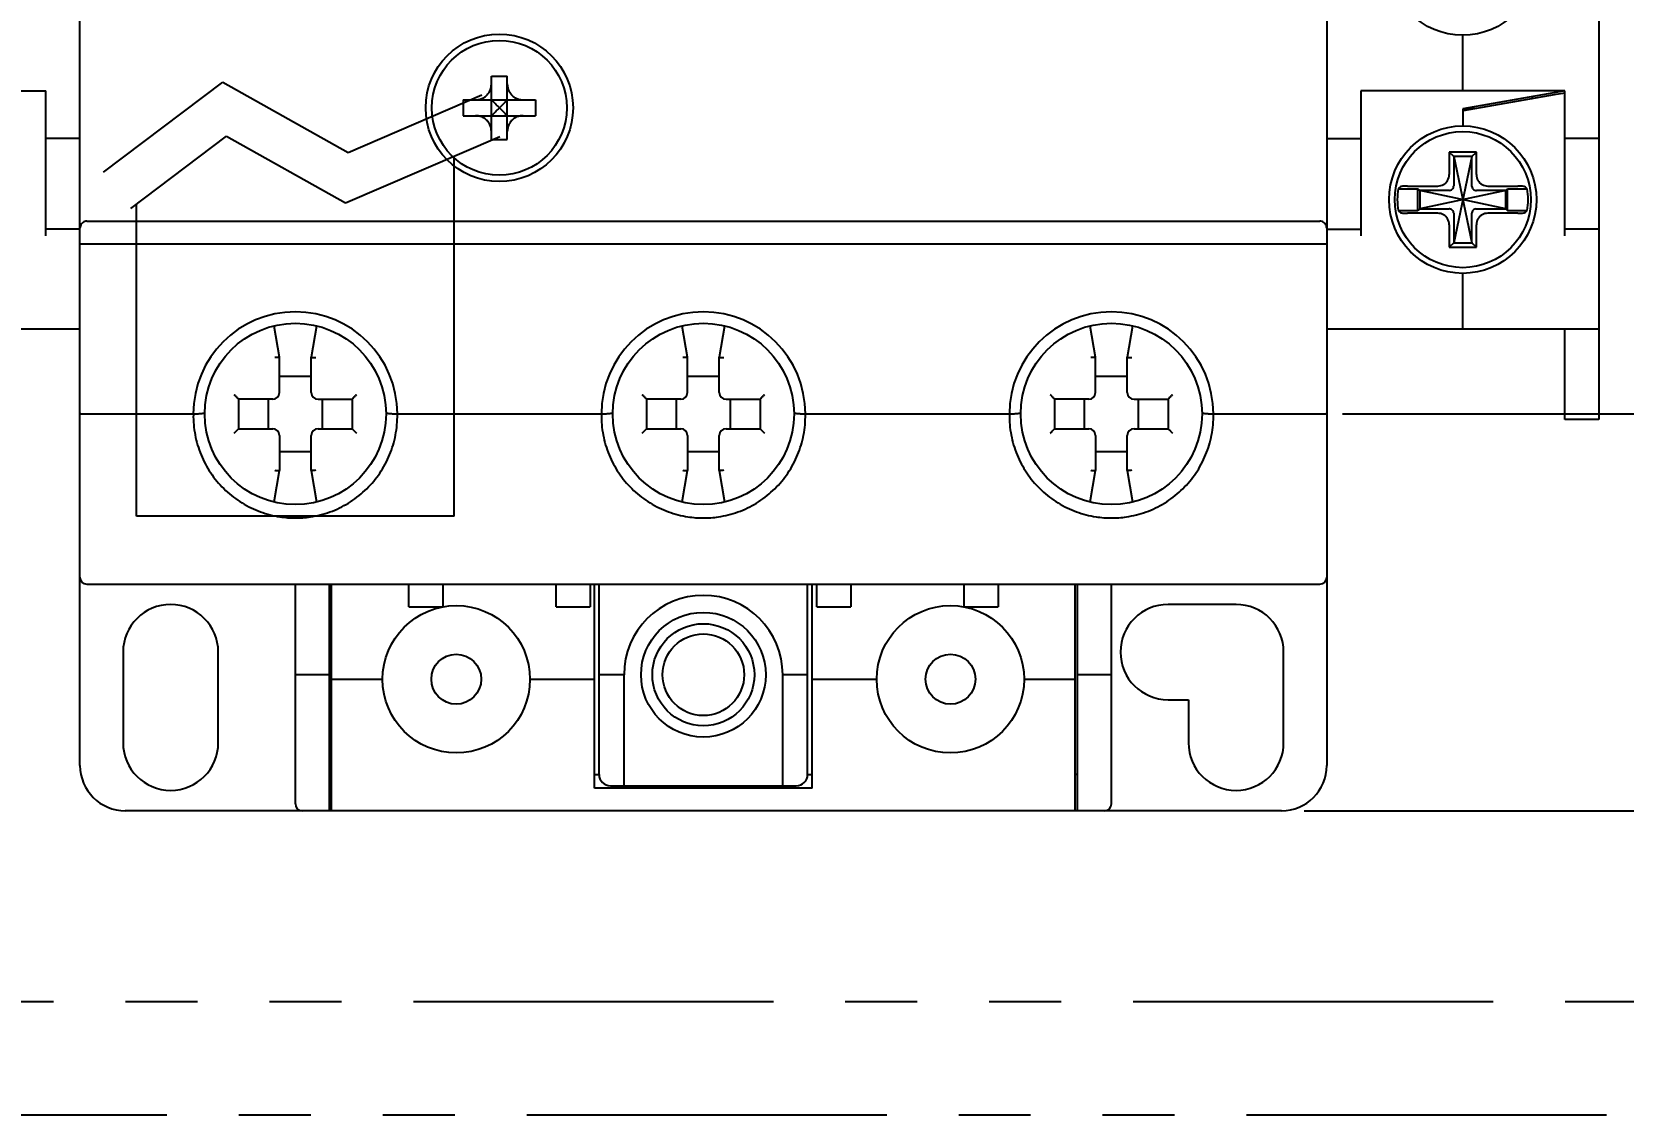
# Model space of a CAD drawing. Header units: millimetres. Extents: x 24815 to 36799, y -9299 to 5469.
# Drawn here: x 34349.8 to 34420, y 3207.8 to 3255.6 of the extents above; entities that cross this region are included whole.
import ezdxf

# ---------------------------------------------------------------- set-up
doc = ezdxf.new("R2010")
doc.units = ezdxf.units.MM
doc.linetypes.add('PHANTOM2', pattern=[31.75, 15.875, -3.175, 3.175, -3.175, 3.175, -3.175])
doc.styles.get("Standard").update_dxf_attribs({"font": 'ISOCP.SHX', "bigfont": 'WHGTXT.SHX'})
doc.dimstyles.new('AM_ISO', dxfattribs={"dimtxt": 3.5, "dimasz": 3.5, "dimexe": 1, "dimexo": 1, "dimgap": 1.5, "dimtad": 1, "dimdsep": 46, "dimtxsty": 'Standard', "dimcen": 0, "dimclrd": 256, "dimclre": 256, "dimclrt": 2, "dimadec": 0, "dimazin": 2, "dimtp": 0.1, "dimtm": 0.1, "dimtfac": 0.71, "dimtdec": 3, "dimtmove": 0, "dimatfit": 3, "dimfxl": 0, "dimlwd": -1, "dimlwe": -1, "dimarcsym": 0})

# ---------------------------------------------------------------- blocks, each defined once
blk = doc.blocks.new('*D840')
at = {"linetype": 'ByBlock'}
for p, q in [((34407.775, 3309.752), (34429.421, 3309.752)), ((34428.421, 3242.256), (34428.421, 3306.252)), ((34407.622, 3238.756), (34429.421, 3238.756))]:
    blk.add_line(p, q, dxfattribs=at)
for points in [[(34427.837, 3306.252), (34429.004, 3306.252), (34428.421, 3309.752)], [(34427.837, 3242.256), (34429.004, 3242.256), (34428.421, 3238.756)]]:
    blk.add_solid(points)
at = {"layer": 'Defpoints', "color": 0}
for p in [(34406.775, 3309.752), (34428.421, 3309.752), (34406.622, 3238.756)]:
    blk.add_point(p, dxfattribs=at)
at = {"color": 2, "insert": (34425.171, 3274.254), "char_height": 3.5, "attachment_point": 5, "rotation": 90}
blk.add_mtext('71', dxfattribs=at)
blk = doc.blocks.new('*D841')
at = {"linetype": 'ByBlock'}
for p, q in [((34405.922, 3327.256), (34438.442, 3327.256)), ((34437.442, 3224.756), (34437.442, 3323.756)), ((34405.922, 3221.256), (34438.442, 3221.256))]:
    blk.add_line(p, q, dxfattribs=at)
for points in [[(34436.859, 3323.756), (34438.025, 3323.756), (34437.442, 3327.256)], [(34436.859, 3224.756), (34438.025, 3224.756), (34437.442, 3221.256)]]:
    blk.add_solid(points)
at = {"layer": 'Defpoints', "color": 0}
for p in [(34404.922, 3327.256), (34437.442, 3327.256), (34404.922, 3221.256)]:
    blk.add_point(p, dxfattribs=at)
at = {"color": 2, "insert": (34434.192, 3274.256), "char_height": 3.5, "attachment_point": 5, "rotation": 90}
blk.add_mtext('106', dxfattribs=at)

msp = doc.modelspace()

# ---------------------------------------------------------------- linework, layer by layer
for p, q in [((34351.922, 3223.256, 0), (34351.922, 3325.256, 0)), ((34406.922, 3325.256, 0), (34406.922, 3223.256, 0)), ((34418.922, 3310.006, 0), (34418.922, 3238.506, 0)), ((34412.922, 3253.006, 0), (34412.922, 3255.456, 0)), ((34370.072, 3253.656, 0), (34370.772, 3253.656, 0)), ((34370.072, 3250.856, 0), (34370.072, 3253.656, 0)), ((34370.772, 3250.856, 0), (34370.772, 3253.656, 0)), ((34341.422, 3253.006, 0), (34350.422, 3253.006, 0)), ((34350.422, 3246.606, 0), (34350.422, 3253.006, 0)), ((34368.822, 3252.606, 0), (34372.022, 3252.606, 0)), ((34368.822, 3252.606, 0), (34368.822, 3251.906, 0)), ((34372.022, 3252.606, 0), (34372.022, 3251.906, 0)), ((34408.422, 3253.006, 0), (34408.422, 3246.606, 0)), ((34417.422, 3253.006, 0), (34408.422, 3253.006, 0)), ((34416.937, 3252.92, 0), (34412.922, 3252.212, 0)), ((34416.954, 3252.823, 0), (34412.939, 3252.115, 0)), ((34417.405, 3253.003, 0), (34416.937, 3252.92, 0)), ((34417.422, 3252.906, 0), (34416.954, 3252.823, 0)), ((34417.422, 3246.606, 0), (34417.422, 3253.006, 0)), ((34368.822, 3251.906, 0), (34372.022, 3251.906, 0)), ((34412.922, 3252.212, 0), (34412.922, 3251.456, 0)), ((34413.452, 3252.206, 0), (34412.922, 3252.206, 0)), ((34412.939, 3252.115, 0), (34412.922, 3252.112, 0)), ((34351.922, 3250.906, 0), (34350.422, 3250.906, 0)), ((34370.072, 3250.856, 0), (34370.772, 3250.856, 0)), ((34406.922, 3250.906, 0), (34408.422, 3250.906, 0)), ((34418.922, 3250.906, 0), (34417.422, 3250.906, 0)), ((34412.322, 3250.306, 0), (34412.322, 3249.311, 0)), ((34412.522, 3250.106, 0), (34412.322, 3250.306, 0)), ((34413.522, 3250.306, 0), (34412.322, 3250.306, 0)), ((34412.522, 3250.106, 0), (34412.522, 3248.808, 0)), ((34413.322, 3250.106, 0), (34412.522, 3246.306, 0)), ((34412.522, 3250.106, 0), (34413.322, 3246.306, 0)), ((34413.322, 3250.106, 0), (34412.522, 3250.106, 0)), ((34413.322, 3250.106, 0), (34413.522, 3250.306, 0)), ((34413.322, 3248.808, 0), (34413.322, 3250.106, 0)), ((34413.522, 3249.311, 0), (34413.522, 3250.306, 0)), ((34410.076, 3248.686, 0), (34410.942, 3248.686, 0)), ((34410.489, 3248.806, 0), (34411.817, 3248.806, 0)), ((34410.942, 3247.726, 0), (34410.942, 3248.686, 0)), ((34411.022, 3248.606, 0), (34410.942, 3248.686, 0)), ((34414.822, 3248.606, 0), (34411.022, 3247.806, 0)), ((34414.822, 3247.806, 0), (34411.022, 3248.606, 0)), ((34412.32, 3248.606, 0), (34411.022, 3248.606, 0)), ((34411.022, 3248.606, 0), (34411.022, 3247.806, 0)), ((34414.822, 3248.606, 0), (34413.524, 3248.606, 0)), ((34414.027, 3248.806, 0), (34415.356, 3248.806, 0)), ((34414.822, 3248.606, 0), (34414.902, 3248.686, 0)), ((34414.822, 3247.806, 0), (34414.822, 3248.606, 0)), ((34414.902, 3248.686, 0), (34415.768, 3248.686, 0)), ((34414.902, 3247.726, 0), (34414.902, 3248.686, 0)), ((34410.076, 3247.726, 0), (34410.942, 3247.726, 0)), ((34411.817, 3247.606, 0), (34410.489, 3247.606, 0)), ((34411.022, 3247.806, 0), (34410.942, 3247.726, 0)), ((34411.022, 3247.806, 0), (34412.32, 3247.806, 0)), ((34412.522, 3247.604, 0), (34412.522, 3246.306, 0)), ((34413.322, 3246.306, 0), (34413.322, 3247.604, 0)), ((34413.524, 3247.806, 0), (34414.822, 3247.806, 0)), ((34415.356, 3247.606, 0), (34414.027, 3247.606, 0)), ((34414.822, 3247.806, 0), (34414.902, 3247.726, 0)), ((34414.902, 3247.726, 0), (34415.768, 3247.726, 0)), ((34351.922, 3246.906, 0), (34350.422, 3246.906, 0)), ((34352.222, 3247.256, 0), (34406.622, 3247.256, 0)), ((34406.922, 3246.906, 0), (34408.422, 3246.906, 0)), ((34412.322, 3247.101, 0), (34412.322, 3246.106, 0)), ((34413.522, 3246.106, 0), (34413.522, 3247.101, 0)), ((34418.922, 3246.906, 0), (34417.422, 3246.906, 0)), ((34351.922, 3246.256, 0), (34406.922, 3246.256, 0)), ((34412.522, 3246.306, 0), (34412.322, 3246.106, 0)), ((34412.522, 3246.306, 0), (34413.322, 3246.306, 0)), ((34413.322, 3246.306, 0), (34413.522, 3246.106, 0)), ((34412.322, 3246.106, 0), (34413.522, 3246.106, 0)), ((34412.922, 3242.506, 0), (34412.922, 3244.956, 0)), ((34339.922, 3242.506, 0), (34351.922, 3242.506, 0)), ((34360.722, 3241.256, 0), (34360.491, 3242.632, 0)), ((34362.354, 3242.632, 0), (34362.122, 3241.256, 0)), ((34378.722, 3241.256, 0), (34378.491, 3242.632, 0)), ((34380.354, 3242.632, 0), (34380.122, 3241.256, 0)), ((34396.722, 3241.256, 0), (34396.491, 3242.632, 0)), ((34398.354, 3242.632, 0), (34398.122, 3241.256, 0)), ((34406.922, 3242.506, 0), (34418.922, 3242.506, 0)), ((34417.422, 3238.506, 0), (34417.422, 3242.506, 0)), ((34360.722, 3239.706, 0), (34360.722, 3241.256, 0)), ((34362.122, 3239.706, 0), (34362.122, 3241.256, 0)), ((34378.722, 3239.706, 0), (34378.722, 3241.256, 0)), ((34380.122, 3239.706, 0), (34380.122, 3241.256, 0)), ((34396.722, 3239.706, 0), (34396.722, 3241.256, 0)), ((34398.122, 3239.706, 0), (34398.122, 3241.256, 0)), ((34362.122, 3240.406, 0), (34360.722, 3240.406, 0)), ((34380.122, 3240.406, 0), (34378.722, 3240.406, 0)), ((34398.122, 3240.406, 0), (34396.722, 3240.406, 0)), ((34360.422, 3239.406, 0), (34358.922, 3239.406, 0)), ((34358.922, 3238.106, 0), (34358.922, 3239.406, 0)), ((34360.222, 3239.406, 0), (34360.222, 3238.106, 0)), ((34362.422, 3239.406, 0), (34363.922, 3239.406, 0)), ((34362.622, 3238.106, 0), (34362.622, 3239.406, 0)), ((34363.922, 3239.406, 0), (34363.922, 3238.106, 0)), ((34378.422, 3239.406, 0), (34376.922, 3239.406, 0)), ((34376.922, 3238.106, 0), (34376.922, 3239.406, 0)), ((34378.222, 3239.406, 0), (34378.222, 3238.106, 0)), ((34380.422, 3239.406, 0), (34381.922, 3239.406, 0)), ((34380.622, 3238.106, 0), (34380.622, 3239.406, 0)), ((34381.922, 3239.406, 0), (34381.922, 3238.106, 0)), ((34394.922, 3238.106, 0), (34394.922, 3239.406, 0)), ((34396.422, 3239.406, 0), (34394.922, 3239.406, 0)), ((34396.222, 3239.406, 0), (34396.222, 3238.106, 0)), ((34398.422, 3239.406, 0), (34399.922, 3239.406, 0)), ((34398.622, 3238.106, 0), (34398.622, 3239.406, 0)), ((34399.922, 3239.406, 0), (34399.922, 3238.106, 0)), ((34352.222, 3238.756, 0), (34356.922, 3238.756, 0)), ((34365.922, 3238.756, 0), (34374.922, 3238.756, 0)), ((34383.922, 3238.756, 0), (34392.922, 3238.756, 0)), ((34401.922, 3238.756, 0), (34406.622, 3238.756, 0)), ((34418.922, 3238.506, 0), (34417.422, 3238.506, 0)), ((34358.922, 3238.106, 0), (34360.422, 3238.106, 0)), ((34360.722, 3237.806, 0), (34360.722, 3236.256, 0)), ((34362.122, 3236.256, 0), (34362.122, 3237.806, 0)), ((34362.422, 3238.106, 0), (34363.922, 3238.106, 0)), ((34376.922, 3238.106, 0), (34378.422, 3238.106, 0)), ((34378.722, 3237.806, 0), (34378.722, 3236.256, 0)), ((34380.122, 3236.256, 0), (34380.122, 3237.806, 0)), ((34380.422, 3238.106, 0), (34381.922, 3238.106, 0)), ((34394.922, 3238.106, 0), (34396.422, 3238.106, 0)), ((34396.722, 3237.806, 0), (34396.722, 3236.256, 0)), ((34398.122, 3236.256, 0), (34398.122, 3237.806, 0)), ((34398.422, 3238.106, 0), (34399.922, 3238.106, 0)), ((34360.722, 3237.106, 0), (34362.122, 3237.106, 0)), ((34378.722, 3237.106, 0), (34380.122, 3237.106, 0)), ((34396.722, 3237.106, 0), (34398.122, 3237.106, 0)), ((34360.491, 3234.88, 0), (34360.722, 3236.256, 0)), ((34362.122, 3236.256, 0), (34362.354, 3234.88, 0)), ((34378.491, 3234.88, 0), (34378.722, 3236.256, 0)), ((34380.122, 3236.256, 0), (34380.354, 3234.88, 0)), ((34396.491, 3234.88, 0), (34396.722, 3236.256, 0)), ((34398.122, 3236.256, 0), (34398.354, 3234.88, 0)), ((34352.222, 3231.256, 0), (34406.622, 3231.256, 0)), ((34361.422, 3221.556, 0), (34361.422, 3231.256, 0)), ((34362.922, 3221.256, 0), (34362.922, 3231.256, 0)), ((34363.022, 3221.256, 0), (34363.022, 3231.256, 0)), ((34366.422, 3230.256, 0), (34366.422, 3231.256, 0)), ((34367.922, 3231.256, 0), (34367.922, 3230.256, 0)), ((34372.922, 3230.256, 0), (34372.922, 3231.256, 0)), ((34374.422, 3231.256, 0), (34374.422, 3230.256, 0)), ((34374.622, 3222.256, 0), (34374.622, 3231.256, 0)), ((34374.822, 3222.856, 0), (34374.822, 3231.256, 0)), ((34384.022, 3222.856, 0), (34384.022, 3231.256, 0)), ((34384.222, 3222.256, 0), (34384.222, 3231.256, 0)), ((34384.422, 3230.256, 0), (34384.422, 3231.256, 0)), ((34385.922, 3231.256, 0), (34385.922, 3230.256, 0)), ((34390.922, 3230.256, 0), (34390.922, 3231.256, 0)), ((34392.422, 3231.256, 0), (34392.422, 3230.256, 0)), ((34395.822, 3221.256, 0), (34395.822, 3231.256, 0)), ((34395.922, 3221.256, 0), (34395.922, 3231.256, 0)), ((34397.422, 3221.556, 0), (34397.422, 3231.256, 0)), ((34366.422, 3230.256, 0), (34367.922, 3230.256, 0)), ((34372.922, 3230.256, 0), (34374.422, 3230.256, 0)), ((34384.422, 3230.256, 0), (34385.922, 3230.256, 0)), ((34390.922, 3230.256, 0), (34392.422, 3230.256, 0)), ((34402.922, 3230.356, 0), (34399.922, 3230.356, 0)), ((34353.822, 3228.256, 0), (34353.822, 3224.256, 0)), ((34358.022, 3224.256, 0), (34358.022, 3228.256, 0)), ((34405.022, 3224.256, 0), (34405.022, 3228.256, 0)), ((34362.922, 3227.256, 0), (34361.422, 3227.256, 0)), ((34375.922, 3227.256, 0), (34374.822, 3227.256, 0)), ((34375.922, 3222.356, 0), (34375.922, 3227.256, 0)), ((34384.022, 3227.256, 0), (34382.922, 3227.256, 0)), ((34382.922, 3222.356, 0), (34382.922, 3227.256, 0)), ((34397.422, 3227.256, 0), (34395.922, 3227.256, 0)), ((34363.022, 3227.056, 0), (34365.272, 3227.056, 0)), ((34371.772, 3227.056, 0), (34374.622, 3227.056, 0)), ((34384.222, 3227.056, 0), (34387.072, 3227.056, 0)), ((34393.572, 3227.056, 0), (34395.822, 3227.056, 0)), ((34399.922, 3226.156, 0), (34400.822, 3226.156, 0)), ((34400.822, 3226.156, 0), (34400.822, 3224.256, 0)), ((34363.022, 3222.856, 0), (34362.922, 3222.856, 0)), ((34374.622, 3222.856, 0), (34374.822, 3222.856, 0)), ((34375.322, 3222.356, 0), (34383.522, 3222.356, 0)), ((34384.022, 3222.856, 0), (34384.222, 3222.856, 0)), ((34395.922, 3222.856, 0), (34395.822, 3222.856, 0)), ((34384.222, 3222.256, 0), (34374.622, 3222.256, 0)), ((34404.922, 3221.256, 0), (34353.922, 3221.256, 0)), ((34404.922, 3221.256, 0), (34397.122, 3221.256, 0))]:
    msp.add_line(p, q)
at = {"color": 6, "linetype": 'PHANTOM2'}
for p, q in [((34368.422, 3234.252, 0), (34368.422, 3250.12, 0)), ((34354.422, 3234.252, 0), (34354.422, 3248.017, 0)), ((34368.422, 3234.252, 0), (34354.422, 3234.252, 0))]:
    msp.add_line(p, q, dxfattribs=at)
at = {"color": 6, "linetype": 'PHANTOM2', "elevation": 0}
for points in [[(34281.699, 3490.592), (34736.76, 3490.592), (34736.76, 3207.835), (34281.699, 3207.835)], [(34286.699, 3485.592), (34731.76, 3485.592), (34731.76, 3212.835), (34286.699, 3212.835)]]:
    msp.add_lwpolyline(points, close=True, dxfattribs=at)
for points in [[(34352.952, 3249.413), (34358.217, 3253.392), (34363.747, 3250.286), (34369.651, 3252.827)], [(34354.158, 3247.818), (34358.379, 3251.007), (34363.63, 3248.058), (34370.442, 3250.99)]]:
    msp.add_lwpolyline(points, dxfattribs=at)
for centre, radius in [((34412.922, 3258.706, 0), 3.25), ((34370.422, 3252.256, 0), 3.25), ((34370.422, 3252.256, 0), 2.975), ((34412.922, 3248.206, 0), 3.25), ((34412.922, 3248.206, 0), 3), ((34361.422, 3238.756, 0), 4), ((34379.422, 3238.756, 0), 4), ((34397.422, 3238.756, 0), 4), ((34368.522, 3227.056, 0), 3.25), ((34390.322, 3227.056, 0), 3.25), ((34379.422, 3227.256, 0), 2.75), ((34379.422, 3227.256, 0), 2.25), ((34379.422, 3227.256, 0), 1.8), ((34368.522, 3227.056, 0), 1.1), ((34390.322, 3227.056, 0), 1.1)]:
    msp.add_circle(centre, radius)
for centre, radius, start, end in [((34416.422, 3252.942, 0), 0.5, 202.87563, 215.3737), ((34412.922, 3248.206, 0), 2.886, 170.42695, 189.57306), ((34412.922, 3248.206, 0), 2.886, 350.42695, 9.57302), ((34361.422, 3238.756, 0), 4.5, 0, 180), ((34379.422, 3238.756, 0), 4.5, 0, 180), ((34397.422, 3238.756, 0), 4.5, 0, 180), ((34360.422, 3239.706, 0), 0.3, 270, 0), ((34362.422, 3239.706, 0), 0.3, 180, 270), ((34378.422, 3239.706, 0), 0.3, 270, 0), ((34380.422, 3239.706, 0), 0.3, 180, 270), ((34396.422, 3239.706, 0), 0.3, 270, 0), ((34398.422, 3239.706, 0), 0.3, 180, 270), ((34360.422, 3237.806, 0), 0.3, 0, 90), ((34362.422, 3237.806, 0), 0.3, 90, 180), ((34378.422, 3237.806, 0), 0.3, 0, 90), ((34380.422, 3237.806, 0), 0.3, 90, 180), ((34396.422, 3237.806, 0), 0.3, 0, 90), ((34398.422, 3237.806, 0), 0.3, 90, 180), ((34352.222, 3231.556, 0), 0.3, 180, 270), ((34406.622, 3231.556, 0), 0.3, 270, 0), ((34379.422, 3227.256, 0), 3.5, 0, 180), ((34355.922, 3228.256, 0), 2.1, 0, 180), ((34399.922, 3228.256, 0), 2.1, 90, 270), ((34402.922, 3228.256, 0), 2.1, 0, 90), ((34355.922, 3224.256, 0), 2.1, 180, 0), ((34402.922, 3224.256, 0), 2.1, 180, 0), ((34353.922, 3223.256, 0), 2, 180, 270), ((34404.922, 3223.256, 0), 2, 270, 0), ((34375.322, 3222.856, 0), 0.5, 180, 270), ((34383.522, 3222.856, 0), 0.5, 270, 0), ((34361.722, 3221.556, 0), 0.3, 180, 270), ((34397.122, 3221.556, 0), 0.3, 270, 0)]:
    msp.add_arc(centre, radius, start, end)
for points, start_tangent, end_tangent in [([(34369.372, 3252.606, 0), (34369.532, 3252.623, 0), (34369.681, 3252.675, 0), (34369.812, 3252.757, 0), (34369.921, 3252.866, 0), (34370.003, 3252.997, 0), (34370.054, 3253.146, 0), (34370.072, 3253.306, 0)], (1, 0), (0, 1)), ([(34370.772, 3253.306, 0), (34370.79, 3253.146, 0), (34370.841, 3252.997, 0), (34370.923, 3252.866, 0), (34371.033, 3252.757, 0), (34371.163, 3252.675, 0), (34371.312, 3252.623, 0), (34371.472, 3252.606, 0)], (0, -1), (1, 0)), ([(34370.072, 3252.606, 0), (34370.187, 3252.491, 0), (34370.303, 3252.374, 0), (34370.422, 3252.256, 0)], (0.706299, -0.707914), (0.706287, -0.707925)), ([(34370.422, 3252.256, 0), (34370.541, 3252.374, 0), (34370.658, 3252.491, 0), (34370.772, 3252.606, 0)], (0.706287, 0.707925), (0.706299, 0.707913)), ([(34370.072, 3251.206, 0), (34370.054, 3251.366, 0), (34370.003, 3251.514, 0), (34369.921, 3251.645, 0), (34369.812, 3251.755, 0), (34369.681, 3251.836, 0), (34369.532, 3251.888, 0), (34369.372, 3251.906, 0)], (0, 1), (-1, 0)), ([(34370.422, 3252.256, 0), (34370.303, 3252.137, 0), (34370.187, 3252.02, 0), (34370.072, 3251.906, 0)], (-0.706287, -0.707925), (-0.706299, -0.707914)), ([(34370.772, 3251.906, 0), (34370.658, 3252.02, 0), (34370.541, 3252.137, 0), (34370.422, 3252.256, 0)], (-0.7063, 0.707913), (-0.706287, 0.707925)), ([(34371.472, 3251.906, 0), (34371.312, 3251.888, 0), (34371.163, 3251.836, 0), (34371.033, 3251.755, 0), (34370.923, 3251.645, 0), (34370.841, 3251.514, 0), (34370.79, 3251.366, 0), (34370.772, 3251.206, 0)], (-1, 0), (0, -1)), ([(34411.817, 3248.806, 0), (34412.072, 3248.872, 0), (34412.255, 3249.055, 0), (34412.322, 3249.311, 0)], (1, 0), (0, 1)), ([(34413.522, 3249.311, 0), (34413.589, 3249.056, 0), (34413.772, 3248.872, 0), (34414.027, 3248.806, 0)], (0, -1), (1, 0)), ([(34410.176, 3248.778, 0), (34410.142, 3248.747, 0), (34410.109, 3248.717, 0), (34410.076, 3248.686, 0)], (-0.740614, -0.671931), (-0.726063, -0.687628)), ([(34410.489, 3248.806, 0), (34410.341, 3248.802, 0), (34410.228, 3248.792, 0), (34410.176, 3248.778, 0)], (-1, 0), (-0.740614, -0.671931)), ([(34412.344, 3248.607, 0), (34412.336, 3248.606, 0), (34412.328, 3248.606, 0), (34412.32, 3248.606, 0)], (-0.99042, -0.138088), (-1, 0)), ([(34412.344, 3248.607, 0), (34412.426, 3248.638, 0), (34412.49, 3248.702, 0), (34412.521, 3248.783, 0)], (0.99042, 0.138088), (0.138088, 0.99042)), ([(34412.521, 3248.783, 0), (34412.521, 3248.791, 0), (34412.522, 3248.799, 0), (34412.522, 3248.808, 0)], (0.138088, 0.99042), (0, 1)), ([(34413.324, 3248.783, 0), (34413.323, 3248.791, 0), (34413.322, 3248.799, 0), (34413.322, 3248.808, 0)], (-0.138088, 0.99042), (0, 1)), ([(34413.324, 3248.783, 0), (34413.355, 3248.702, 0), (34413.418, 3248.638, 0), (34413.5, 3248.607, 0)], (0.138088, -0.99042), (0.99042, -0.138088)), ([(34413.5, 3248.607, 0), (34413.508, 3248.606, 0), (34413.516, 3248.606, 0), (34413.524, 3248.606, 0)], (0.99042, -0.138088), (1, 0)), ([(34415.668, 3248.778, 0), (34415.617, 3248.792, 0), (34415.503, 3248.802, 0), (34415.356, 3248.806, 0)], (-0.740614, 0.671931), (-1, 0)), ([(34415.768, 3248.686, 0), (34415.735, 3248.717, 0), (34415.702, 3248.747, 0), (34415.668, 3248.778, 0)], (-0.726063, 0.687628), (-0.740614, 0.671931)), ([(34410.076, 3247.726, 0), (34410.109, 3247.695, 0), (34410.142, 3247.664, 0), (34410.176, 3247.633, 0)], (0.726063, -0.687628), (0.740614, -0.671931)), ([(34410.176, 3247.633, 0), (34410.228, 3247.619, 0), (34410.341, 3247.609, 0), (34410.489, 3247.606, 0)], (0.740614, -0.671931), (1, 0)), ([(34412.322, 3247.101, 0), (34412.256, 3247.355, 0), (34412.072, 3247.539, 0), (34411.817, 3247.606, 0)], (0, 1), (-1, 0)), ([(34412.344, 3247.804, 0), (34412.336, 3247.805, 0), (34412.328, 3247.805, 0), (34412.32, 3247.806, 0)], (-0.99042, 0.138088), (-1, 0)), ([(34412.521, 3247.628, 0), (34412.49, 3247.71, 0), (34412.426, 3247.773, 0), (34412.344, 3247.804, 0)], (-0.138088, 0.99042), (-0.99042, 0.138088)), ([(34412.521, 3247.628, 0), (34412.521, 3247.62, 0), (34412.522, 3247.612, 0), (34412.522, 3247.604, 0)], (0.138088, -0.99042), (0, -1)), ([(34413.324, 3247.628, 0), (34413.323, 3247.62, 0), (34413.322, 3247.612, 0), (34413.322, 3247.604, 0)], (-0.138088, -0.99042), (0, -1)), ([(34413.5, 3247.804, 0), (34413.418, 3247.773, 0), (34413.355, 3247.71, 0), (34413.324, 3247.628, 0)], (-0.99042, -0.138088), (-0.138088, -0.99042)), ([(34413.5, 3247.804, 0), (34413.508, 3247.805, 0), (34413.516, 3247.805, 0), (34413.524, 3247.806, 0)], (0.99042, 0.138088), (1, 0)), ([(34414.027, 3247.606, 0), (34413.772, 3247.539, 0), (34413.589, 3247.356, 0), (34413.522, 3247.101, 0)], (-1, 0), (0, -1)), ([(34415.356, 3247.606, 0), (34415.503, 3247.609, 0), (34415.617, 3247.619, 0), (34415.668, 3247.633, 0)], (1, 0), (0.740614, 0.671931)), ([(34415.668, 3247.633, 0), (34415.702, 3247.664, 0), (34415.735, 3247.695, 0), (34415.768, 3247.726, 0)], (0.740614, 0.671931), (0.726063, 0.687628)), ([(34352.222, 3247.256, 0), (34352.13, 3247.241, 0), (34352.047, 3247.199, 0), (34351.982, 3247.136, 0), (34351.938, 3247.053, 0), (34351.922, 3246.956, 0)], (-1, 0), (0, -1)), ([(34406.922, 3246.956, 0), (34406.906, 3247.053, 0), (34406.862, 3247.136, 0), (34406.797, 3247.199, 0), (34406.714, 3247.241, 0), (34406.622, 3247.256, 0)], (0, 1), (-1, 0)), ([(34360.722, 3241.256, 0), (34360.707, 3241.254, 0), (34360.663, 3241.251, 0), (34360.599, 3241.245, 0), (34360.522, 3241.239, 0)], (-0.996529, -0.083245), (-0.996529, -0.083245)), ([(34362.122, 3241.256, 0), (34362.137, 3241.254, 0), (34362.181, 3241.251, 0), (34362.246, 3241.245, 0), (34362.322, 3241.239, 0)], (0.996529, -0.083245), (0.996529, -0.083245)), ([(34378.722, 3241.256, 0), (34378.707, 3241.254, 0), (34378.663, 3241.251, 0), (34378.599, 3241.245, 0), (34378.522, 3241.239, 0)], (-0.996529, -0.083245), (-0.996529, -0.083245)), ([(34380.122, 3241.256, 0), (34380.137, 3241.254, 0), (34380.181, 3241.251, 0), (34380.246, 3241.245, 0), (34380.322, 3241.239, 0)], (0.996529, -0.083245), (0.996529, -0.083245)), ([(34396.722, 3241.256, 0), (34396.707, 3241.254, 0), (34396.663, 3241.251, 0), (34396.599, 3241.245, 0), (34396.522, 3241.239, 0)], (-0.996529, -0.083245), (-0.996529, -0.083245)), ([(34398.122, 3241.256, 0), (34398.137, 3241.254, 0), (34398.181, 3241.251, 0), (34398.246, 3241.245, 0), (34398.322, 3241.239, 0)], (0.996529, -0.083245), (0.996529, -0.083245)), ([(34358.922, 3239.406, 0), (34358.912, 3239.416, 0), (34358.886, 3239.442, 0), (34358.85, 3239.478, 0), (34358.809, 3239.519, 0), (34358.766, 3239.562, 0), (34358.722, 3239.606, 0)], (-0.707107, 0.707107), (-0.707107, 0.707107)), ([(34364.122, 3239.606, 0), (34364.079, 3239.562, 0), (34364.035, 3239.519, 0), (34363.994, 3239.478, 0), (34363.959, 3239.442, 0), (34363.933, 3239.416, 0), (34363.922, 3239.406, 0)], (-0.707107, -0.707107), (-0.707107, -0.707107)), ([(34376.922, 3239.406, 0), (34376.912, 3239.416, 0), (34376.886, 3239.442, 0), (34376.85, 3239.478, 0), (34376.809, 3239.519, 0), (34376.766, 3239.562, 0), (34376.722, 3239.606, 0)], (-0.707107, 0.707107), (-0.707107, 0.707107)), ([(34382.122, 3239.606, 0), (34382.079, 3239.562, 0), (34382.035, 3239.519, 0), (34381.994, 3239.478, 0), (34381.959, 3239.442, 0), (34381.933, 3239.416, 0), (34381.922, 3239.406, 0)], (-0.707107, -0.707107), (-0.707107, -0.707107)), ([(34394.922, 3239.406, 0), (34394.912, 3239.416, 0), (34394.886, 3239.442, 0), (34394.85, 3239.478, 0), (34394.809, 3239.519, 0), (34394.766, 3239.562, 0), (34394.722, 3239.606, 0)], (-0.707107, 0.707107), (-0.707107, 0.707107)), ([(34400.122, 3239.606, 0), (34400.079, 3239.562, 0), (34400.035, 3239.519, 0), (34399.994, 3239.478, 0), (34399.959, 3239.442, 0), (34399.933, 3239.416, 0), (34399.922, 3239.406, 0)], (-0.707107, -0.707107), (-0.707107, -0.707107)), ([(34351.922, 3238.782, 0), (34351.945, 3238.772, 0), (34352.01, 3238.763, 0), (34352.107, 3238.758, 0), (34352.222, 3238.756, 0)], (0, -1), (1, 0)), ([(34356.922, 3238.756, 0), (34357.091, 3238.765, 0), (34357.257, 3238.779, 0), (34357.422, 3238.794, 0)], (0.996993, 0.077486), (0.995437, 0.09542)), ([(34356.923, 3238.756, 0), (34356.922, 3238.625, 0), (34357.024, 3237.717, 0), (34357.306, 3236.851, 0), (34357.752, 3236.065, 0), (34358.347, 3235.384, 0), (34359.069, 3234.833, 0), (34359.884, 3234.44, 0), (34360.744, 3234.22, 0), (34361.422, 3234.168, 0)], (-0.019325, -0.999813), (1, 0.000013)), ([(34361.422, 3234.168, 0), (34362.087, 3234.218, 0), (34362.949, 3234.436, 0), (34363.765, 3234.827, 0), (34364.49, 3235.377, 0), (34365.087, 3236.057, 0), (34365.535, 3236.843, 0), (34365.819, 3237.71, 0), (34365.922, 3238.619, 0), (34365.921, 3238.756, 0)], (1, 0.000064), (-0.019331, 0.999813)), ([(34365.422, 3238.794, 0), (34365.587, 3238.779, 0), (34365.754, 3238.765, 0), (34365.922, 3238.756, 0)], (0.995437, -0.09542), (0.996993, -0.077486)), ([(34374.922, 3238.756, 0), (34375.091, 3238.765, 0), (34375.257, 3238.779, 0), (34375.422, 3238.794, 0)], (0.996993, 0.077486), (0.995437, 0.09542)), ([(34374.923, 3238.756, 0), (34374.922, 3238.625, 0), (34375.024, 3237.717, 0), (34375.306, 3236.851, 0), (34375.752, 3236.065, 0), (34376.347, 3235.384, 0), (34377.069, 3234.833, 0), (34377.884, 3234.44, 0), (34378.744, 3234.22, 0), (34379.422, 3234.168, 0)], (-0.019325, -0.999813), (1, 0.000013)), ([(34379.422, 3234.168, 0), (34380.087, 3234.218, 0), (34380.949, 3234.436, 0), (34381.765, 3234.827, 0), (34382.49, 3235.377, 0), (34383.087, 3236.057, 0), (34383.535, 3236.843, 0), (34383.819, 3237.71, 0), (34383.922, 3238.619, 0), (34383.921, 3238.756, 0)], (1, 0.000064), (-0.019331, 0.999813)), ([(34383.422, 3238.794, 0), (34383.587, 3238.779, 0), (34383.754, 3238.765, 0), (34383.922, 3238.756, 0)], (0.995437, -0.09542), (0.996993, -0.077486)), ([(34392.922, 3238.756, 0), (34393.091, 3238.765, 0), (34393.257, 3238.779, 0), (34393.422, 3238.794, 0)], (0.996993, 0.077486), (0.995437, 0.09542)), ([(34392.923, 3238.756, 0), (34392.922, 3238.625, 0), (34393.024, 3237.717, 0), (34393.306, 3236.851, 0), (34393.752, 3236.065, 0), (34394.347, 3235.384, 0), (34395.069, 3234.833, 0), (34395.884, 3234.44, 0), (34396.744, 3234.22, 0), (34397.422, 3234.168, 0)], (-0.019325, -0.999813), (1, 0.000013)), ([(34397.422, 3234.168, 0), (34398.087, 3234.218, 0), (34398.949, 3234.436, 0), (34399.765, 3234.827, 0), (34400.49, 3235.377, 0), (34401.087, 3236.057, 0), (34401.535, 3236.843, 0), (34401.819, 3237.71, 0), (34401.922, 3238.619, 0), (34401.921, 3238.756, 0)], (1, 0.000064), (-0.019331, 0.999813)), ([(34401.422, 3238.794, 0), (34401.587, 3238.779, 0), (34401.754, 3238.765, 0), (34401.922, 3238.756, 0)], (0.995437, -0.09542), (0.996993, -0.077486)), ([(34406.622, 3238.756, 0), (34406.737, 3238.758, 0), (34406.834, 3238.763, 0), (34406.899, 3238.772, 0), (34406.922, 3238.782, 0)], (1, 0), (0, 1)), ([(34358.722, 3237.906, 0), (34358.766, 3237.949, 0), (34358.809, 3237.993, 0), (34358.85, 3238.034, 0), (34358.886, 3238.069, 0), (34358.912, 3238.095, 0), (34358.922, 3238.106, 0)], (0.707107, 0.707107), (0.707107, 0.707107)), ([(34363.922, 3238.106, 0), (34363.933, 3238.095, 0), (34363.959, 3238.069, 0), (34363.994, 3238.034, 0), (34364.035, 3237.993, 0), (34364.079, 3237.949, 0), (34364.122, 3237.906, 0)], (0.707107, -0.707107), (0.707107, -0.707107)), ([(34376.722, 3237.906, 0), (34376.766, 3237.949, 0), (34376.809, 3237.993, 0), (34376.85, 3238.034, 0), (34376.886, 3238.069, 0), (34376.912, 3238.095, 0), (34376.922, 3238.106, 0)], (0.707107, 0.707107), (0.707107, 0.707107)), ([(34381.922, 3238.106, 0), (34381.933, 3238.095, 0), (34381.959, 3238.069, 0), (34381.994, 3238.034, 0), (34382.035, 3237.993, 0), (34382.079, 3237.949, 0), (34382.122, 3237.906, 0)], (0.707107, -0.707107), (0.707107, -0.707107)), ([(34394.722, 3237.906, 0), (34394.766, 3237.949, 0), (34394.809, 3237.993, 0), (34394.85, 3238.034, 0), (34394.886, 3238.069, 0), (34394.912, 3238.095, 0), (34394.922, 3238.106, 0)], (0.707107, 0.707107), (0.707107, 0.707107)), ([(34399.922, 3238.106, 0), (34399.933, 3238.095, 0), (34399.959, 3238.069, 0), (34399.994, 3238.034, 0), (34400.035, 3237.993, 0), (34400.079, 3237.949, 0), (34400.122, 3237.906, 0)], (0.707107, -0.707107), (0.707107, -0.707107)), ([(34360.522, 3236.272, 0), (34360.599, 3236.266, 0), (34360.663, 3236.26, 0), (34360.707, 3236.257, 0), (34360.722, 3236.256, 0)], (0.996529, -0.083245), (0.996529, -0.083245)), ([(34362.322, 3236.272, 0), (34362.246, 3236.266, 0), (34362.181, 3236.26, 0), (34362.137, 3236.257, 0), (34362.122, 3236.256, 0)], (-0.996529, -0.083245), (-0.996529, -0.083245)), ([(34378.522, 3236.272, 0), (34378.599, 3236.266, 0), (34378.663, 3236.26, 0), (34378.707, 3236.257, 0), (34378.722, 3236.256, 0)], (0.996529, -0.083245), (0.996529, -0.083245)), ([(34380.322, 3236.272, 0), (34380.246, 3236.266, 0), (34380.181, 3236.26, 0), (34380.137, 3236.257, 0), (34380.122, 3236.256, 0)], (-0.996529, -0.083245), (-0.996529, -0.083245)), ([(34396.522, 3236.272, 0), (34396.599, 3236.266, 0), (34396.663, 3236.26, 0), (34396.707, 3236.257, 0), (34396.722, 3236.256, 0)], (0.996529, -0.083245), (0.996529, -0.083245)), ([(34398.322, 3236.272, 0), (34398.246, 3236.266, 0), (34398.181, 3236.26, 0), (34398.137, 3236.257, 0), (34398.122, 3236.256, 0)], (-0.996529, -0.083245), (-0.996529, -0.083245))]:
    msp.add_spline(points, degree=3, dxfattribs=dict(start_tangent=start_tangent, end_tangent=end_tangent))

# ---------------------------------------------------------------- dimensions: what is measured, and where the dimension line sits
for base, p1, p2, picture, middle in [((34437.442, 3327.256, 0), (34404.922, 3221.256, 0), (34404.922, 3327.256, 0), '*D841', (34434.192, 3274.256, 0)), ((34428.421, 3309.752, 0), (34406.622, 3238.756, 0), (34406.775, 3309.752, 0), '*D840', (34425.171, 3274.254, 0))]:
    dim = msp.add_linear_dim(base=base, p1=p1, p2=p2, angle=90, dimstyle='AM_ISO', override={"dimfxl": 0.18})
    dim.commit()
    dim.dimension.update_dxf_attribs({"geometry": picture, "text_midpoint": middle})

doc.saveas('drawing.dxf')
